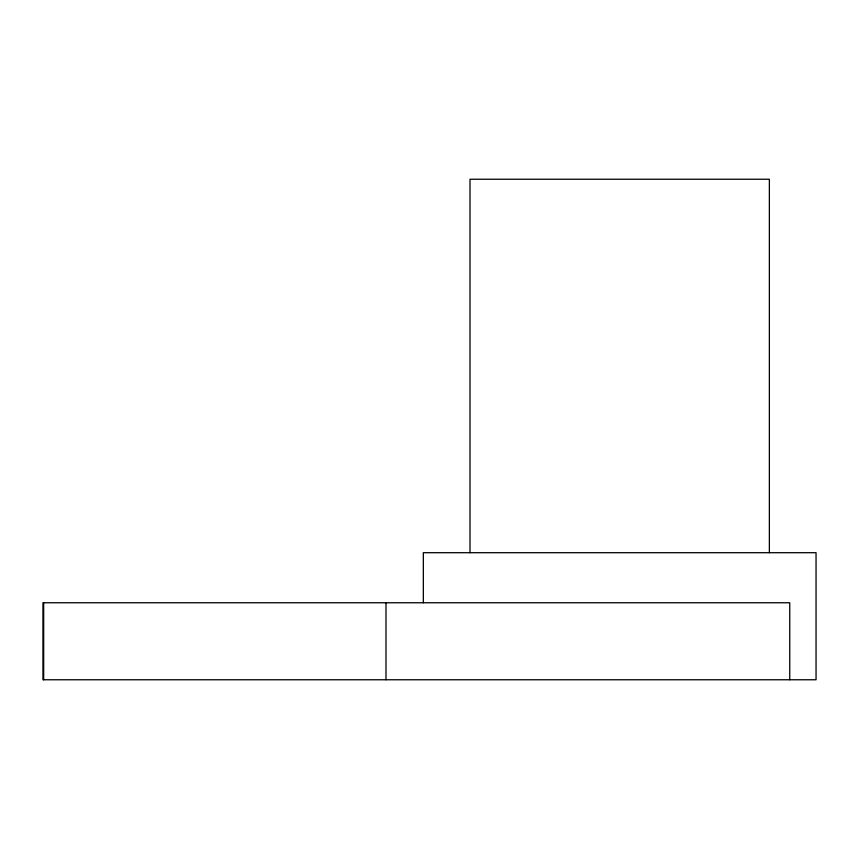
<?xml version="1.0" encoding="UTF-8"?>
<svg xmlns="http://www.w3.org/2000/svg" width="859" height="859" viewBox="0 0 859 859"><rect width="100%" height="100%" fill="white"/><g stroke="black" fill="none" stroke-linecap="round" stroke-linejoin="round"><path stroke-width="1.29" d="M789.743 679.759L789.743 602.76L42.95 602.76L42.95 679.759L816.05 679.759L816.05 552.702L423.337 552.702L423.337 602.76M769.363 552.702L769.363 179.241L470.013 179.241L470.013 552.702M385.992 602.76L385.992 679.759M43.669 602.76L43.669 679.759"/></g></svg>
